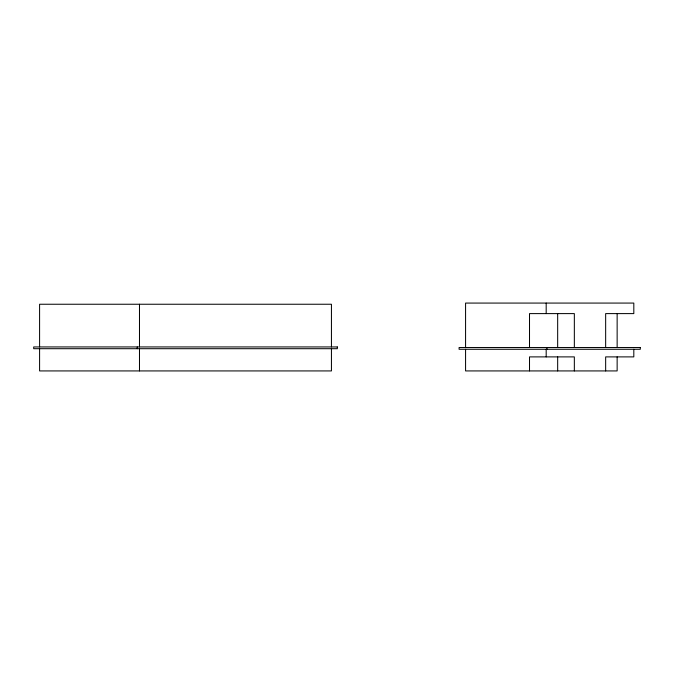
<?xml version="1.0" encoding="UTF-8"?>
<svg xmlns="http://www.w3.org/2000/svg" width="674" height="674" viewBox="0 0 674 674"><rect width="100%" height="100%" fill="white"/><g stroke="black" fill="none" stroke-linecap="round" stroke-linejoin="round"><path stroke-width="1.01" d="M633.813 349.284L633.813 356.891L605.656 356.891L605.656 370.927M617.14 313.604L617.14 347.531M617.14 356.891L617.14 370.927L465.574 370.927L465.574 349.284M605.656 347.531L605.656 313.604L633.813 313.604L633.813 303.073L465.574 303.073L465.574 347.531M574.341 347.531L574.341 313.604L529.511 313.604L529.511 347.531M574.341 370.927L574.341 356.891L529.511 356.891L529.511 370.927M557.668 313.604L557.668 347.531M557.668 356.891L557.668 370.927M546.959 347.531L546.959 349.284M546.184 303.073L546.184 313.604M546.184 349.284L546.184 356.891M331.44 346.942L331.44 304.244L39.589 304.244L39.589 346.942M331.44 348.702L331.44 370.927L39.589 370.927L39.589 348.702M139.484 304.244L139.484 346.942M139.484 348.702L139.484 370.927M137.243 346.942L137.243 348.702M337.329 346.942L33.7 346.942L33.7 348.702L337.329 348.702L337.329 346.942M640.3 347.531L459.087 347.531L459.087 349.284L640.3 349.284L640.3 347.531"/></g></svg>
